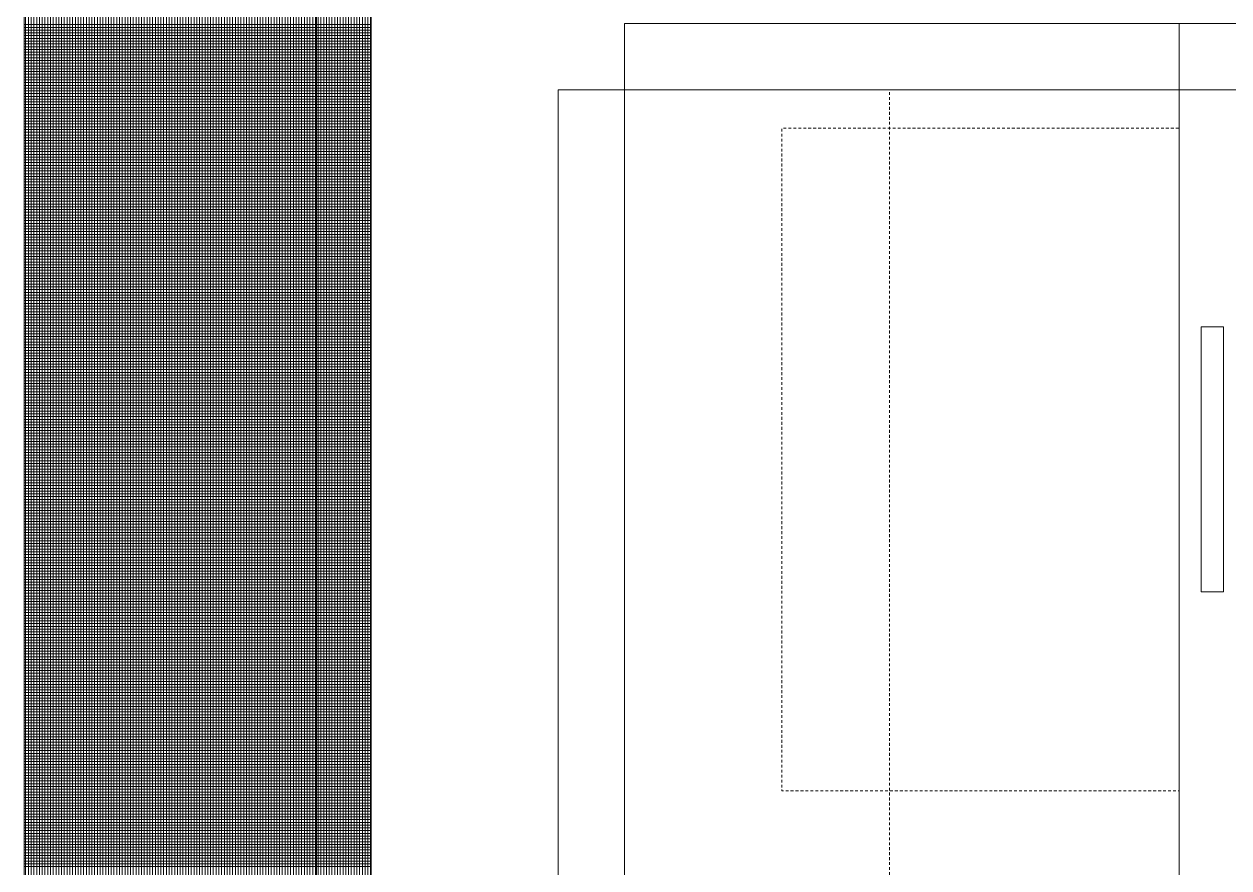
# Model space of a CAD drawing. Header units: inches. Extents: x -675 to 1187, y -924 to 1124.
# Drawn here: x 473 to 527.6, y 981.8 to 1020 of the extents above; entities that cross this region are included whole.
import ezdxf

# ---------------------------------------------------------------- set-up
doc = ezdxf.new("R2010")
doc.units = ezdxf.units.IN
doc.header["$MEASUREMENT"] = 0
doc.linetypes.add('IMPORT-HIDDEN2', pattern=[0.1875, 0.125, -0.0625])
for name, color, linetype, lineweight in [('A-Furn', 250, 'Continuous', 13), ('A-Furn-File', 250, 'Continuous', 13), ('A-Furn-Panel', 250, 'Continuous', 13), ('Base_dwg', 8, 'Continuous', 9), ('core and shell', 50, 'Continuous', 9)]:
    doc.layers.add(name, color=color, linetype=linetype, lineweight=lineweight)

# ---------------------------------------------------------------- blocks, each defined once
blk = doc.blocks.new('Base_dwg_ped file 30-728063-Level 1 Copy 1')
at = {"layer": 'A-Furn-File', "linetype": 'IMPORT-HIDDEN2', "flags": 128}
blk.add_lwpolyline([(-15, 0), (15, 0), (15, 18), (-15, 18)], close=True, dxfattribs=at)
at = {"layer": 'A-Furn-File', "flags": 128}
blk.add_lwpolyline([(-6, -2), (6, -2), (6, -1), (-6, -1)], close=True, dxfattribs=at)
blk = doc.blocks.new('Base_dwg-531197-Level 1 Copy 1')
at = {"layer": 'A-Furn', "linetype": 'IMPORT-HIDDEN2', "flags": 128}
blk.add_lwpolyline([(1513.02, 1869.001), (1513.02, 1941.001), (1501.02, 1941.001), (1501.02, 1869.001)], close=True, dxfattribs=at)
at = {"layer": 'A-Furn', "flags": 128}
blk.add_lwpolyline([(1501.02, 1869.001), (1501.02, 1941.001), (1526.145, 1941.001), (1526.145, 1917.001), (1526.145, 1893.001), (1597.02, 1893.001), (1597.02, 1869.001)], close=True, dxfattribs=at)
at = {"layer": 'A-Furn-Panel', "flags": 128}
for points in [[(1501.02, 1941.001), (1597.02, 1941.001), (1597.02, 1944.001), (1501.02, 1944.001), (1501.02, 1941.001), (1526.145, 1941.001), (1526.145, 1944.001), (1501.02, 1944.001)], [(1498.02, 1869.001), (1501.02, 1869.001), (1501.02, 1941.001), (1498.02, 1941.001)]]:
    blk.add_lwpolyline(points, close=True, dxfattribs=at)
at = {"layer": 'core and shell'}
for p, q in [((1487.02, 1870.282), (1487.02, 1991.498)), ((1487.145, 1870.28), (1487.145, 1991.496)), ((1487.27, 1870.28), (1487.27, 1991.496)), ((1487.395, 1870.28), (1487.395, 1991.496)), ((1487.52, 1870.28), (1487.52, 1991.496)), ((1487.645, 1870.28), (1487.645, 1991.496)), ((1487.77, 1870.28), (1487.77, 1991.496)), ((1487.895, 1870.28), (1487.895, 1991.496)), ((1488.02, 1870.28), (1488.02, 1991.496)), ((1488.145, 1870.28), (1488.145, 1991.496)), ((1488.27, 1870.28), (1488.27, 1991.496)), ((1488.395, 1870.28), (1488.395, 1991.496)), ((1488.52, 1870.28), (1488.52, 1991.496)), ((1488.645, 1870.28), (1488.645, 1991.496)), ((1488.77, 1870.28), (1488.77, 1991.496)), ((1488.895, 1870.28), (1488.895, 1991.496)), ((1489.02, 1870.28), (1489.02, 1991.496)), ((1489.145, 1870.28), (1489.145, 1991.496)), ((1489.27, 1870.28), (1489.27, 1991.496)), ((1489.395, 1870.28), (1489.395, 1991.496)), ((1489.52, 1870.28), (1489.52, 1991.496)), ((1487.074, 1943.956), (1473.824, 1943.956)), ((1489.541, 1943.956), (1487.041, 1943.956)), ((1487.074, 1943.831), (1473.824, 1943.831)), ((1487.074, 1943.706), (1473.824, 1943.706)), ((1487.074, 1943.581), (1473.824, 1943.581)), ((1487.074, 1943.456), (1473.824, 1943.456)), ((1487.074, 1943.331), (1473.824, 1943.331)), ((1489.541, 1943.831), (1487.041, 1943.831)), ((1489.541, 1943.706), (1487.041, 1943.706)), ((1489.541, 1943.581), (1487.041, 1943.581)), ((1489.541, 1943.456), (1487.041, 1943.456)), ((1489.541, 1943.331), (1487.041, 1943.331)), ((1487.074, 1943.206), (1473.824, 1943.206)), ((1487.074, 1943.081), (1473.824, 1943.081)), ((1487.074, 1942.956), (1473.824, 1942.956)), ((1487.074, 1942.831), (1473.824, 1942.831)), ((1489.541, 1943.206), (1487.041, 1943.206)), ((1489.541, 1943.081), (1487.041, 1943.081)), ((1489.541, 1942.956), (1487.041, 1942.956)), ((1489.541, 1942.831), (1487.041, 1942.831)), ((1487.074, 1942.706), (1473.824, 1942.706)), ((1487.074, 1942.581), (1473.824, 1942.581)), ((1487.074, 1942.456), (1473.824, 1942.456)), ((1487.074, 1942.331), (1473.824, 1942.331)), ((1487.074, 1942.206), (1473.824, 1942.206)), ((1489.541, 1942.706), (1487.041, 1942.706)), ((1489.541, 1942.581), (1487.041, 1942.581)), ((1489.541, 1942.456), (1487.041, 1942.456)), ((1489.541, 1942.331), (1487.041, 1942.331)), ((1489.541, 1942.206), (1487.041, 1942.206)), ((1487.074, 1942.081), (1473.824, 1942.081)), ((1487.074, 1941.956), (1473.824, 1941.956)), ((1487.074, 1941.831), (1473.824, 1941.831)), ((1487.074, 1941.706), (1473.824, 1941.706)), ((1489.541, 1942.081), (1487.041, 1942.081)), ((1489.541, 1941.956), (1487.041, 1941.956)), ((1489.541, 1941.831), (1487.041, 1941.831)), ((1489.541, 1941.706), (1487.041, 1941.706)), ((1487.074, 1941.581), (1473.824, 1941.581)), ((1487.074, 1941.456), (1473.824, 1941.456)), ((1487.074, 1941.331), (1473.824, 1941.331)), ((1487.074, 1941.206), (1473.824, 1941.206)), ((1489.541, 1941.581), (1487.041, 1941.581)), ((1489.541, 1941.456), (1487.041, 1941.456)), ((1489.541, 1941.331), (1487.041, 1941.331)), ((1489.541, 1941.206), (1487.041, 1941.206)), ((1487.074, 1941.081), (1473.824, 1941.081)), ((1487.074, 1940.956), (1473.824, 1940.956)), ((1487.074, 1940.831), (1473.824, 1940.831)), ((1487.074, 1940.706), (1473.824, 1940.706)), ((1487.074, 1940.581), (1473.824, 1940.581)), ((1489.541, 1941.081), (1487.041, 1941.081)), ((1489.541, 1940.956), (1487.041, 1940.956)), ((1489.541, 1940.831), (1487.041, 1940.831)), ((1489.541, 1940.706), (1487.041, 1940.706)), ((1489.541, 1940.581), (1487.041, 1940.581)), ((1487.074, 1940.456), (1473.824, 1940.456)), ((1487.074, 1940.331), (1473.824, 1940.331)), ((1487.074, 1940.206), (1473.824, 1940.206)), ((1487.074, 1940.081), (1473.824, 1940.081)), ((1489.541, 1940.456), (1487.041, 1940.456)), ((1489.541, 1940.331), (1487.041, 1940.331)), ((1489.541, 1940.206), (1487.041, 1940.206)), ((1489.541, 1940.081), (1487.041, 1940.081)), ((1487.074, 1939.956), (1473.824, 1939.956)), ((1487.074, 1939.831), (1473.824, 1939.831)), ((1487.074, 1939.706), (1473.824, 1939.706)), ((1487.074, 1939.581), (1473.824, 1939.581)), ((1489.541, 1939.956), (1487.041, 1939.956)), ((1489.541, 1939.831), (1487.041, 1939.831)), ((1489.541, 1939.706), (1487.041, 1939.706)), ((1489.541, 1939.581), (1487.041, 1939.581)), ((1487.074, 1939.456), (1473.824, 1939.456)), ((1487.074, 1939.331), (1473.824, 1939.331)), ((1487.074, 1939.206), (1473.824, 1939.206)), ((1487.074, 1939.081), (1473.824, 1939.081)), ((1487.074, 1938.956), (1473.824, 1938.956)), ((1489.541, 1939.456), (1487.041, 1939.456)), ((1489.541, 1939.331), (1487.041, 1939.331)), ((1489.541, 1939.206), (1487.041, 1939.206)), ((1489.541, 1939.081), (1487.041, 1939.081)), ((1489.541, 1938.956), (1487.041, 1938.956)), ((1487.074, 1938.831), (1473.824, 1938.831)), ((1487.074, 1938.706), (1473.824, 1938.706)), ((1487.074, 1938.581), (1473.824, 1938.581)), ((1487.074, 1938.456), (1473.824, 1938.456)), ((1489.541, 1938.831), (1487.041, 1938.831)), ((1489.541, 1938.706), (1487.041, 1938.706)), ((1489.541, 1938.581), (1487.041, 1938.581)), ((1489.541, 1938.456), (1487.041, 1938.456)), ((1487.074, 1938.331), (1473.824, 1938.331)), ((1487.074, 1938.206), (1473.824, 1938.206)), ((1487.074, 1938.081), (1473.824, 1938.081)), ((1487.074, 1937.956), (1473.824, 1937.956)), ((1489.541, 1938.331), (1487.041, 1938.331)), ((1489.541, 1938.206), (1487.041, 1938.206)), ((1489.541, 1938.081), (1487.041, 1938.081)), ((1489.541, 1937.956), (1487.041, 1937.956)), ((1487.074, 1937.831), (1473.824, 1937.831)), ((1487.074, 1937.706), (1473.824, 1937.706)), ((1487.074, 1937.581), (1473.824, 1937.581)), ((1487.074, 1937.456), (1473.824, 1937.456)), ((1487.074, 1937.331), (1473.824, 1937.331)), ((1489.541, 1937.831), (1487.041, 1937.831)), ((1489.541, 1937.706), (1487.041, 1937.706)), ((1489.541, 1937.581), (1487.041, 1937.581)), ((1489.541, 1937.456), (1487.041, 1937.456)), ((1489.541, 1937.331), (1487.041, 1937.331)), ((1487.074, 1937.206), (1473.824, 1937.206)), ((1487.074, 1937.081), (1473.824, 1937.081)), ((1487.074, 1936.956), (1473.824, 1936.956)), ((1487.074, 1936.831), (1473.824, 1936.831)), ((1489.541, 1937.206), (1487.041, 1937.206)), ((1489.541, 1937.081), (1487.041, 1937.081)), ((1489.541, 1936.956), (1487.041, 1936.956)), ((1489.541, 1936.831), (1487.041, 1936.831)), ((1487.074, 1936.706), (1473.824, 1936.706)), ((1487.074, 1936.581), (1473.824, 1936.581)), ((1487.074, 1936.456), (1473.824, 1936.456)), ((1487.074, 1936.331), (1473.824, 1936.331)), ((1487.074, 1936.206), (1473.824, 1936.206)), ((1489.541, 1936.706), (1487.041, 1936.706)), ((1489.541, 1936.581), (1487.041, 1936.581)), ((1489.541, 1936.456), (1487.041, 1936.456)), ((1489.541, 1936.331), (1487.041, 1936.331)), ((1489.541, 1936.206), (1487.041, 1936.206)), ((1487.074, 1936.081), (1473.824, 1936.081)), ((1487.074, 1935.956), (1473.824, 1935.956)), ((1487.074, 1935.831), (1473.824, 1935.831)), ((1487.074, 1935.706), (1473.824, 1935.706)), ((1489.541, 1936.081), (1487.041, 1936.081)), ((1489.541, 1935.956), (1487.041, 1935.956)), ((1489.541, 1935.831), (1487.041, 1935.831)), ((1489.541, 1935.706), (1487.041, 1935.706)), ((1487.074, 1935.581), (1473.824, 1935.581)), ((1487.074, 1935.456), (1473.824, 1935.456)), ((1487.074, 1935.331), (1473.824, 1935.331)), ((1487.074, 1935.206), (1473.824, 1935.206)), ((1489.541, 1935.581), (1487.041, 1935.581)), ((1489.541, 1935.456), (1487.041, 1935.456)), ((1489.541, 1935.331), (1487.041, 1935.331)), ((1489.541, 1935.206), (1487.041, 1935.206)), ((1487.074, 1935.081), (1473.824, 1935.081)), ((1487.074, 1934.956), (1473.824, 1934.956)), ((1487.074, 1934.831), (1473.824, 1934.831)), ((1487.074, 1934.706), (1473.824, 1934.706)), ((1487.074, 1934.581), (1473.824, 1934.581)), ((1489.541, 1935.081), (1487.041, 1935.081)), ((1489.541, 1934.956), (1487.041, 1934.956)), ((1489.541, 1934.831), (1487.041, 1934.831)), ((1489.541, 1934.706), (1487.041, 1934.706)), ((1489.541, 1934.581), (1487.041, 1934.581)), ((1487.074, 1934.456), (1473.824, 1934.456)), ((1487.074, 1934.331), (1473.824, 1934.331)), ((1487.074, 1934.206), (1473.824, 1934.206)), ((1487.074, 1934.081), (1473.824, 1934.081)), ((1489.541, 1934.456), (1487.041, 1934.456)), ((1489.541, 1934.331), (1487.041, 1934.331)), ((1489.541, 1934.206), (1487.041, 1934.206)), ((1489.541, 1934.081), (1487.041, 1934.081)), ((1487.074, 1933.956), (1473.824, 1933.956)), ((1487.074, 1933.831), (1473.824, 1933.831)), ((1487.074, 1933.706), (1473.824, 1933.706)), ((1487.074, 1933.581), (1473.824, 1933.581)), ((1489.541, 1933.956), (1487.041, 1933.956)), ((1489.541, 1933.831), (1487.041, 1933.831)), ((1489.541, 1933.706), (1487.041, 1933.706)), ((1489.541, 1933.581), (1487.041, 1933.581)), ((1487.074, 1933.456), (1473.824, 1933.456)), ((1487.074, 1933.331), (1473.824, 1933.331)), ((1487.074, 1933.206), (1473.824, 1933.206)), ((1487.074, 1933.081), (1473.824, 1933.081)), ((1487.074, 1932.956), (1473.824, 1932.956)), ((1489.541, 1933.456), (1487.041, 1933.456)), ((1489.541, 1933.331), (1487.041, 1933.331)), ((1489.541, 1933.206), (1487.041, 1933.206)), ((1489.541, 1933.081), (1487.041, 1933.081)), ((1489.541, 1932.956), (1487.041, 1932.956)), ((1487.074, 1932.831), (1473.824, 1932.831)), ((1487.074, 1932.706), (1473.824, 1932.706)), ((1487.074, 1932.581), (1473.824, 1932.581)), ((1487.074, 1932.456), (1473.824, 1932.456)), ((1489.541, 1932.831), (1487.041, 1932.831)), ((1489.541, 1932.706), (1487.041, 1932.706)), ((1489.541, 1932.581), (1487.041, 1932.581)), ((1489.541, 1932.456), (1487.041, 1932.456)), ((1487.074, 1932.331), (1473.824, 1932.331)), ((1487.074, 1932.206), (1473.824, 1932.206)), ((1487.074, 1932.081), (1473.824, 1932.081)), ((1487.074, 1931.956), (1473.824, 1931.956)), ((1487.074, 1931.831), (1473.824, 1931.831)), ((1489.541, 1932.331), (1487.041, 1932.331)), ((1489.541, 1932.206), (1487.041, 1932.206)), ((1489.541, 1932.081), (1487.041, 1932.081)), ((1489.541, 1931.956), (1487.041, 1931.956)), ((1489.541, 1931.831), (1487.041, 1931.831)), ((1487.074, 1931.706), (1473.824, 1931.706)), ((1487.074, 1931.581), (1473.824, 1931.581)), ((1487.074, 1931.456), (1473.824, 1931.456)), ((1487.074, 1931.331), (1473.824, 1931.331)), ((1489.541, 1931.706), (1487.041, 1931.706)), ((1489.541, 1931.581), (1487.041, 1931.581)), ((1489.541, 1931.456), (1487.041, 1931.456)), ((1489.541, 1931.331), (1487.041, 1931.331)), ((1487.074, 1931.206), (1473.824, 1931.206)), ((1487.074, 1931.081), (1473.824, 1931.081)), ((1487.074, 1930.956), (1473.824, 1930.956)), ((1487.074, 1930.831), (1473.824, 1930.831)), ((1489.541, 1931.206), (1487.041, 1931.206)), ((1489.541, 1931.081), (1487.041, 1931.081)), ((1489.541, 1930.956), (1487.041, 1930.956)), ((1489.541, 1930.831), (1487.041, 1930.831)), ((1487.074, 1930.706), (1473.824, 1930.706)), ((1487.074, 1930.581), (1473.824, 1930.581)), ((1487.074, 1930.456), (1473.824, 1930.456)), ((1487.074, 1930.331), (1473.824, 1930.331)), ((1487.074, 1930.206), (1473.824, 1930.206)), ((1489.541, 1930.706), (1487.041, 1930.706)), ((1489.541, 1930.581), (1487.041, 1930.581)), ((1489.541, 1930.456), (1487.041, 1930.456)), ((1489.541, 1930.331), (1487.041, 1930.331)), ((1489.541, 1930.206), (1487.041, 1930.206)), ((1487.074, 1930.081), (1473.824, 1930.081)), ((1487.074, 1929.956), (1473.824, 1929.956)), ((1487.074, 1929.831), (1473.824, 1929.831)), ((1487.074, 1929.706), (1473.824, 1929.706)), ((1489.541, 1930.081), (1487.041, 1930.081)), ((1489.541, 1929.956), (1487.041, 1929.956)), ((1489.541, 1929.831), (1487.041, 1929.831)), ((1489.541, 1929.706), (1487.041, 1929.706)), ((1487.074, 1929.581), (1473.824, 1929.581)), ((1487.074, 1929.456), (1473.824, 1929.456)), ((1487.074, 1929.331), (1473.824, 1929.331)), ((1487.074, 1929.206), (1473.824, 1929.206)), ((1489.541, 1929.581), (1487.041, 1929.581)), ((1489.541, 1929.456), (1487.041, 1929.456)), ((1489.541, 1929.331), (1487.041, 1929.331)), ((1489.541, 1929.206), (1487.041, 1929.206)), ((1487.074, 1929.081), (1473.824, 1929.081)), ((1487.074, 1928.956), (1473.824, 1928.956)), ((1487.074, 1928.831), (1473.824, 1928.831)), ((1487.074, 1928.706), (1473.824, 1928.706)), ((1487.074, 1928.581), (1473.824, 1928.581)), ((1489.541, 1929.081), (1487.041, 1929.081)), ((1489.541, 1928.956), (1487.041, 1928.956)), ((1489.541, 1928.831), (1487.041, 1928.831)), ((1489.541, 1928.706), (1487.041, 1928.706)), ((1489.541, 1928.581), (1487.041, 1928.581)), ((1487.074, 1928.456), (1473.824, 1928.456)), ((1487.074, 1928.331), (1473.824, 1928.331)), ((1487.074, 1928.206), (1473.824, 1928.206)), ((1487.074, 1928.081), (1473.824, 1928.081)), ((1489.541, 1928.456), (1487.041, 1928.456)), ((1489.541, 1928.331), (1487.041, 1928.331)), ((1489.541, 1928.206), (1487.041, 1928.206)), ((1489.541, 1928.081), (1487.041, 1928.081)), ((1487.074, 1927.956), (1473.824, 1927.956)), ((1487.074, 1927.831), (1473.824, 1927.831)), ((1487.074, 1927.706), (1473.824, 1927.706)), ((1487.074, 1927.581), (1473.824, 1927.581)), ((1489.541, 1927.956), (1487.041, 1927.956)), ((1489.541, 1927.831), (1487.041, 1927.831)), ((1489.541, 1927.706), (1487.041, 1927.706)), ((1489.541, 1927.581), (1487.041, 1927.581)), ((1487.074, 1927.456), (1473.824, 1927.456)), ((1487.074, 1927.331), (1473.824, 1927.331)), ((1487.074, 1927.206), (1473.824, 1927.206)), ((1487.074, 1927.081), (1473.824, 1927.081)), ((1487.074, 1926.956), (1473.824, 1926.956)), ((1489.541, 1927.456), (1487.041, 1927.456)), ((1489.541, 1927.331), (1487.041, 1927.331)), ((1489.541, 1927.206), (1487.041, 1927.206)), ((1489.541, 1927.081), (1487.041, 1927.081)), ((1489.541, 1926.956), (1487.041, 1926.956)), ((1487.074, 1926.831), (1473.824, 1926.831)), ((1487.074, 1926.706), (1473.824, 1926.706)), ((1487.074, 1926.581), (1473.824, 1926.581)), ((1487.074, 1926.456), (1473.824, 1926.456)), ((1489.541, 1926.831), (1487.041, 1926.831)), ((1489.541, 1926.706), (1487.041, 1926.706)), ((1489.541, 1926.581), (1487.041, 1926.581)), ((1489.541, 1926.456), (1487.041, 1926.456)), ((1487.074, 1926.331), (1473.824, 1926.331)), ((1487.074, 1926.206), (1473.824, 1926.206)), ((1487.074, 1926.081), (1473.824, 1926.081)), ((1487.074, 1925.956), (1473.824, 1925.956)), ((1487.074, 1925.831), (1473.824, 1925.831)), ((1489.541, 1926.331), (1487.041, 1926.331)), ((1489.541, 1926.206), (1487.041, 1926.206)), ((1489.541, 1926.081), (1487.041, 1926.081)), ((1489.541, 1925.956), (1487.041, 1925.956)), ((1489.541, 1925.831), (1487.041, 1925.831)), ((1487.074, 1925.706), (1473.824, 1925.706)), ((1487.074, 1925.581), (1473.824, 1925.581)), ((1487.074, 1925.456), (1473.824, 1925.456)), ((1487.074, 1925.331), (1473.824, 1925.331)), ((1489.541, 1925.706), (1487.041, 1925.706)), ((1489.541, 1925.581), (1487.041, 1925.581)), ((1489.541, 1925.456), (1487.041, 1925.456)), ((1489.541, 1925.331), (1487.041, 1925.331)), ((1487.074, 1925.206), (1473.824, 1925.206)), ((1487.074, 1925.081), (1473.824, 1925.081)), ((1487.074, 1924.956), (1473.824, 1924.956)), ((1487.074, 1924.831), (1473.824, 1924.831)), ((1489.541, 1925.206), (1487.041, 1925.206)), ((1489.541, 1925.081), (1487.041, 1925.081)), ((1489.541, 1924.956), (1487.041, 1924.956)), ((1489.541, 1924.831), (1487.041, 1924.831)), ((1487.074, 1924.706), (1473.824, 1924.706)), ((1487.074, 1924.581), (1473.824, 1924.581)), ((1487.074, 1924.456), (1473.824, 1924.456)), ((1487.074, 1924.331), (1473.824, 1924.331)), ((1487.074, 1924.206), (1473.824, 1924.206)), ((1489.541, 1924.706), (1487.041, 1924.706)), ((1489.541, 1924.581), (1487.041, 1924.581)), ((1489.541, 1924.456), (1487.041, 1924.456)), ((1489.541, 1924.331), (1487.041, 1924.331)), ((1489.541, 1924.206), (1487.041, 1924.206)), ((1487.074, 1924.081), (1473.824, 1924.081)), ((1487.074, 1923.956), (1473.824, 1923.956)), ((1487.074, 1923.831), (1473.824, 1923.831)), ((1487.074, 1923.706), (1473.824, 1923.706)), ((1489.541, 1924.081), (1487.041, 1924.081)), ((1489.541, 1923.956), (1487.041, 1923.956)), ((1489.541, 1923.831), (1487.041, 1923.831)), ((1489.541, 1923.706), (1487.041, 1923.706)), ((1487.074, 1923.581), (1473.824, 1923.581)), ((1487.074, 1923.456), (1473.824, 1923.456)), ((1487.074, 1923.331), (1473.824, 1923.331)), ((1487.074, 1923.206), (1473.824, 1923.206)), ((1489.541, 1923.581), (1487.041, 1923.581)), ((1489.541, 1923.456), (1487.041, 1923.456)), ((1489.541, 1923.331), (1487.041, 1923.331)), ((1489.541, 1923.206), (1487.041, 1923.206)), ((1487.074, 1923.081), (1473.824, 1923.081)), ((1487.074, 1922.956), (1473.824, 1922.956)), ((1487.074, 1922.831), (1473.824, 1922.831)), ((1487.074, 1922.706), (1473.824, 1922.706)), ((1487.074, 1922.581), (1473.824, 1922.581)), ((1489.541, 1923.081), (1487.041, 1923.081)), ((1489.541, 1922.956), (1487.041, 1922.956)), ((1489.541, 1922.831), (1487.041, 1922.831)), ((1489.541, 1922.706), (1487.041, 1922.706)), ((1489.541, 1922.581), (1487.041, 1922.581)), ((1487.074, 1922.456), (1473.824, 1922.456)), ((1487.074, 1922.331), (1473.824, 1922.331)), ((1487.074, 1922.206), (1473.824, 1922.206)), ((1487.074, 1922.081), (1473.824, 1922.081)), ((1489.541, 1922.456), (1487.041, 1922.456)), ((1489.541, 1922.331), (1487.041, 1922.331)), ((1489.541, 1922.206), (1487.041, 1922.206)), ((1489.541, 1922.081), (1487.041, 1922.081)), ((1487.074, 1921.956), (1473.824, 1921.956)), ((1487.074, 1921.831), (1473.824, 1921.831)), ((1487.074, 1921.706), (1473.824, 1921.706)), ((1487.074, 1921.581), (1473.824, 1921.581)), ((1489.541, 1921.956), (1487.041, 1921.956)), ((1489.541, 1921.831), (1487.041, 1921.831)), ((1489.541, 1921.706), (1487.041, 1921.706)), ((1489.541, 1921.581), (1487.041, 1921.581)), ((1487.074, 1921.456), (1473.824, 1921.456)), ((1487.074, 1921.331), (1473.824, 1921.331)), ((1487.074, 1921.206), (1473.824, 1921.206)), ((1487.074, 1921.081), (1473.824, 1921.081)), ((1487.074, 1920.956), (1473.824, 1920.956)), ((1489.541, 1921.456), (1487.041, 1921.456)), ((1489.541, 1921.331), (1487.041, 1921.331)), ((1489.541, 1921.206), (1487.041, 1921.206)), ((1489.541, 1921.081), (1487.041, 1921.081)), ((1489.541, 1920.956), (1487.041, 1920.956)), ((1487.074, 1920.831), (1473.824, 1920.831)), ((1487.074, 1920.706), (1473.824, 1920.706)), ((1487.074, 1920.581), (1473.824, 1920.581)), ((1487.074, 1920.456), (1473.824, 1920.456)), ((1489.541, 1920.831), (1487.041, 1920.831)), ((1489.541, 1920.706), (1487.041, 1920.706)), ((1489.541, 1920.581), (1487.041, 1920.581)), ((1489.541, 1920.456), (1487.041, 1920.456)), ((1487.074, 1920.331), (1473.824, 1920.331)), ((1487.074, 1920.206), (1473.824, 1920.206)), ((1487.074, 1920.081), (1473.824, 1920.081)), ((1487.074, 1919.956), (1473.824, 1919.956)), ((1487.074, 1919.831), (1473.824, 1919.831)), ((1489.541, 1920.331), (1487.041, 1920.331)), ((1489.541, 1920.206), (1487.041, 1920.206)), ((1489.541, 1920.081), (1487.041, 1920.081)), ((1489.541, 1919.956), (1487.041, 1919.956)), ((1489.541, 1919.831), (1487.041, 1919.831)), ((1487.074, 1919.706), (1473.824, 1919.706)), ((1487.074, 1919.581), (1473.824, 1919.581)), ((1487.074, 1919.456), (1473.824, 1919.456)), ((1487.074, 1919.331), (1473.824, 1919.331)), ((1489.541, 1919.706), (1487.041, 1919.706)), ((1489.541, 1919.581), (1487.041, 1919.581)), ((1489.541, 1919.456), (1487.041, 1919.456)), ((1489.541, 1919.331), (1487.041, 1919.331)), ((1487.074, 1919.206), (1473.824, 1919.206)), ((1487.074, 1919.081), (1473.824, 1919.081)), ((1487.074, 1918.956), (1473.824, 1918.956)), ((1487.074, 1918.831), (1473.824, 1918.831)), ((1489.541, 1919.206), (1487.041, 1919.206)), ((1489.541, 1919.081), (1487.041, 1919.081)), ((1489.541, 1918.956), (1487.041, 1918.956)), ((1489.541, 1918.831), (1487.041, 1918.831)), ((1487.074, 1918.706), (1473.824, 1918.706)), ((1487.074, 1918.581), (1473.824, 1918.581)), ((1487.074, 1918.456), (1473.824, 1918.456)), ((1487.074, 1918.331), (1473.824, 1918.331)), ((1487.074, 1918.206), (1473.824, 1918.206)), ((1489.541, 1918.706), (1487.041, 1918.706)), ((1489.541, 1918.581), (1487.041, 1918.581)), ((1489.541, 1918.456), (1487.041, 1918.456)), ((1489.541, 1918.331), (1487.041, 1918.331)), ((1489.541, 1918.206), (1487.041, 1918.206)), ((1487.074, 1918.081), (1473.824, 1918.081)), ((1487.074, 1917.956), (1473.824, 1917.956)), ((1487.074, 1917.831), (1473.824, 1917.831)), ((1487.074, 1917.706), (1473.824, 1917.706)), ((1489.541, 1918.081), (1487.041, 1918.081)), ((1489.541, 1917.956), (1487.041, 1917.956)), ((1489.541, 1917.831), (1487.041, 1917.831)), ((1489.541, 1917.706), (1487.041, 1917.706)), ((1487.074, 1917.581), (1473.824, 1917.581)), ((1487.074, 1917.456), (1473.824, 1917.456)), ((1487.074, 1917.331), (1473.824, 1917.331)), ((1487.074, 1917.206), (1473.824, 1917.206)), ((1489.541, 1917.581), (1487.041, 1917.581)), ((1489.541, 1917.456), (1487.041, 1917.456)), ((1489.541, 1917.331), (1487.041, 1917.331)), ((1489.541, 1917.206), (1487.041, 1917.206)), ((1487.074, 1917.081), (1473.824, 1917.081)), ((1487.074, 1916.956), (1473.824, 1916.956)), ((1487.074, 1916.831), (1473.824, 1916.831)), ((1487.074, 1916.706), (1473.824, 1916.706)), ((1487.074, 1916.581), (1473.824, 1916.581)), ((1489.541, 1917.081), (1487.041, 1917.081)), ((1489.541, 1916.956), (1487.041, 1916.956)), ((1489.541, 1916.831), (1487.041, 1916.831)), ((1489.541, 1916.706), (1487.041, 1916.706)), ((1489.541, 1916.581), (1487.041, 1916.581)), ((1487.074, 1916.456), (1473.824, 1916.456)), ((1487.074, 1916.331), (1473.824, 1916.331)), ((1487.074, 1916.206), (1473.824, 1916.206)), ((1487.074, 1916.081), (1473.824, 1916.081)), ((1489.541, 1916.456), (1487.041, 1916.456)), ((1489.541, 1916.331), (1487.041, 1916.331)), ((1489.541, 1916.206), (1487.041, 1916.206)), ((1489.541, 1916.081), (1487.041, 1916.081)), ((1487.074, 1915.956), (1473.824, 1915.956)), ((1487.074, 1915.831), (1473.824, 1915.831)), ((1487.074, 1915.706), (1473.824, 1915.706)), ((1487.074, 1915.581), (1473.824, 1915.581)), ((1489.541, 1915.956), (1487.041, 1915.956)), ((1489.541, 1915.831), (1487.041, 1915.831)), ((1489.541, 1915.706), (1487.041, 1915.706)), ((1489.541, 1915.581), (1487.041, 1915.581)), ((1487.074, 1915.456), (1473.824, 1915.456)), ((1487.074, 1915.331), (1473.824, 1915.331)), ((1487.074, 1915.206), (1473.824, 1915.206)), ((1487.074, 1915.081), (1473.824, 1915.081)), ((1487.074, 1914.956), (1473.824, 1914.956)), ((1489.541, 1915.456), (1487.041, 1915.456)), ((1489.541, 1915.331), (1487.041, 1915.331)), ((1489.541, 1915.206), (1487.041, 1915.206)), ((1489.541, 1915.081), (1487.041, 1915.081)), ((1489.541, 1914.956), (1487.041, 1914.956)), ((1487.074, 1914.831), (1473.824, 1914.831)), ((1487.074, 1914.706), (1473.824, 1914.706)), ((1487.074, 1914.581), (1473.824, 1914.581)), ((1487.074, 1914.456), (1473.824, 1914.456)), ((1489.541, 1914.831), (1487.041, 1914.831)), ((1489.541, 1914.706), (1487.041, 1914.706)), ((1489.541, 1914.581), (1487.041, 1914.581)), ((1489.541, 1914.456), (1487.041, 1914.456)), ((1487.074, 1914.331), (1473.824, 1914.331)), ((1487.074, 1914.206), (1473.824, 1914.206)), ((1487.074, 1914.081), (1473.824, 1914.081)), ((1487.074, 1913.956), (1473.824, 1913.956)), ((1487.074, 1913.831), (1473.824, 1913.831)), ((1489.541, 1914.331), (1487.041, 1914.331)), ((1489.541, 1914.206), (1487.041, 1914.206)), ((1489.541, 1914.081), (1487.041, 1914.081)), ((1489.541, 1913.956), (1487.041, 1913.956)), ((1489.541, 1913.831), (1487.041, 1913.831)), ((1487.074, 1913.706), (1473.824, 1913.706)), ((1487.074, 1913.581), (1473.824, 1913.581)), ((1487.074, 1913.456), (1473.824, 1913.456)), ((1487.074, 1913.331), (1473.824, 1913.331)), ((1489.541, 1913.706), (1487.041, 1913.706)), ((1489.541, 1913.581), (1487.041, 1913.581)), ((1489.541, 1913.456), (1487.041, 1913.456)), ((1489.541, 1913.331), (1487.041, 1913.331)), ((1487.074, 1913.206), (1473.824, 1913.206)), ((1487.074, 1913.081), (1473.824, 1913.081)), ((1487.074, 1912.956), (1473.824, 1912.956)), ((1487.074, 1912.831), (1473.824, 1912.831)), ((1489.541, 1913.206), (1487.041, 1913.206)), ((1489.541, 1913.081), (1487.041, 1913.081)), ((1489.541, 1912.956), (1487.041, 1912.956)), ((1489.541, 1912.831), (1487.041, 1912.831)), ((1487.074, 1912.706), (1473.824, 1912.706)), ((1487.074, 1912.581), (1473.824, 1912.581)), ((1487.074, 1912.456), (1473.824, 1912.456)), ((1487.074, 1912.331), (1473.824, 1912.331)), ((1487.074, 1912.206), (1473.824, 1912.206)), ((1489.541, 1912.706), (1487.041, 1912.706)), ((1489.541, 1912.581), (1487.041, 1912.581)), ((1489.541, 1912.456), (1487.041, 1912.456)), ((1489.541, 1912.331), (1487.041, 1912.331)), ((1489.541, 1912.206), (1487.041, 1912.206)), ((1487.074, 1912.081), (1473.824, 1912.081)), ((1487.074, 1911.956), (1473.824, 1911.956)), ((1487.074, 1911.831), (1473.824, 1911.831)), ((1487.074, 1911.706), (1473.824, 1911.706)), ((1489.541, 1912.081), (1487.041, 1912.081)), ((1489.541, 1911.956), (1487.041, 1911.956)), ((1489.541, 1911.831), (1487.041, 1911.831)), ((1489.541, 1911.706), (1487.041, 1911.706)), ((1487.074, 1911.581), (1473.824, 1911.581)), ((1487.074, 1911.456), (1473.824, 1911.456)), ((1487.074, 1911.331), (1473.824, 1911.331)), ((1487.074, 1911.206), (1473.824, 1911.206)), ((1489.541, 1911.581), (1487.041, 1911.581)), ((1489.541, 1911.456), (1487.041, 1911.456)), ((1489.541, 1911.331), (1487.041, 1911.331)), ((1489.541, 1911.206), (1487.041, 1911.206)), ((1487.074, 1911.081), (1473.824, 1911.081)), ((1487.074, 1910.956), (1473.824, 1910.956)), ((1487.074, 1910.831), (1473.824, 1910.831)), ((1487.074, 1910.706), (1473.824, 1910.706)), ((1487.074, 1910.581), (1473.824, 1910.581)), ((1489.541, 1911.081), (1487.041, 1911.081)), ((1489.541, 1910.956), (1487.041, 1910.956)), ((1489.541, 1910.831), (1487.041, 1910.831)), ((1489.541, 1910.706), (1487.041, 1910.706)), ((1489.541, 1910.581), (1487.041, 1910.581)), ((1487.074, 1910.456), (1473.824, 1910.456)), ((1487.074, 1910.331), (1473.824, 1910.331)), ((1487.074, 1910.206), (1473.824, 1910.206)), ((1487.074, 1910.081), (1473.824, 1910.081)), ((1489.541, 1910.456), (1487.041, 1910.456)), ((1489.541, 1910.331), (1487.041, 1910.331)), ((1489.541, 1910.206), (1487.041, 1910.206)), ((1489.541, 1910.081), (1487.041, 1910.081)), ((1487.074, 1909.956), (1473.824, 1909.956)), ((1487.074, 1909.831), (1473.824, 1909.831)), ((1487.074, 1909.706), (1473.824, 1909.706)), ((1487.074, 1909.581), (1473.824, 1909.581)), ((1489.541, 1909.956), (1487.041, 1909.956)), ((1489.541, 1909.831), (1487.041, 1909.831)), ((1489.541, 1909.706), (1487.041, 1909.706)), ((1489.541, 1909.581), (1487.041, 1909.581)), ((1487.074, 1909.456), (1473.824, 1909.456)), ((1487.074, 1909.331), (1473.824, 1909.331)), ((1487.074, 1909.206), (1473.824, 1909.206)), ((1487.074, 1909.081), (1473.824, 1909.081)), ((1487.074, 1908.956), (1473.824, 1908.956)), ((1489.541, 1909.456), (1487.041, 1909.456)), ((1489.541, 1909.331), (1487.041, 1909.331)), ((1489.541, 1909.206), (1487.041, 1909.206)), ((1489.541, 1909.081), (1487.041, 1909.081)), ((1489.541, 1908.956), (1487.041, 1908.956)), ((1487.074, 1908.831), (1473.824, 1908.831)), ((1487.074, 1908.706), (1473.824, 1908.706)), ((1487.074, 1908.581), (1473.824, 1908.581)), ((1487.074, 1908.456), (1473.824, 1908.456)), ((1489.541, 1908.831), (1487.041, 1908.831)), ((1489.541, 1908.706), (1487.041, 1908.706)), ((1489.541, 1908.581), (1487.041, 1908.581)), ((1489.541, 1908.456), (1487.041, 1908.456)), ((1487.074, 1908.331), (1473.824, 1908.331)), ((1487.074, 1908.206), (1473.824, 1908.206)), ((1487.074, 1908.081), (1473.824, 1908.081)), ((1487.074, 1907.956), (1473.824, 1907.956)), ((1487.074, 1907.831), (1473.824, 1907.831)), ((1489.541, 1908.331), (1487.041, 1908.331)), ((1489.541, 1908.206), (1487.041, 1908.206)), ((1489.541, 1908.081), (1487.041, 1908.081)), ((1489.541, 1907.956), (1487.041, 1907.956)), ((1489.541, 1907.831), (1487.041, 1907.831)), ((1487.074, 1907.706), (1473.824, 1907.706)), ((1487.074, 1907.581), (1473.824, 1907.581)), ((1487.074, 1907.456), (1473.824, 1907.456)), ((1487.074, 1907.331), (1473.824, 1907.331)), ((1489.541, 1907.706), (1487.041, 1907.706)), ((1489.541, 1907.581), (1487.041, 1907.581)), ((1489.541, 1907.456), (1487.041, 1907.456)), ((1489.541, 1907.331), (1487.041, 1907.331)), ((1487.074, 1907.206), (1473.824, 1907.206)), ((1487.074, 1907.081), (1473.824, 1907.081)), ((1487.074, 1906.956), (1473.824, 1906.956)), ((1487.074, 1906.831), (1473.824, 1906.831)), ((1489.541, 1907.206), (1487.041, 1907.206)), ((1489.541, 1907.081), (1487.041, 1907.081)), ((1489.541, 1906.956), (1487.041, 1906.956)), ((1489.541, 1906.831), (1487.041, 1906.831)), ((1487.074, 1906.706), (1473.824, 1906.706)), ((1487.074, 1906.581), (1473.824, 1906.581)), ((1487.074, 1906.456), (1473.824, 1906.456)), ((1487.074, 1906.331), (1473.824, 1906.331)), ((1487.074, 1906.206), (1473.824, 1906.206)), ((1489.541, 1906.706), (1487.041, 1906.706)), ((1489.541, 1906.581), (1487.041, 1906.581)), ((1489.541, 1906.456), (1487.041, 1906.456)), ((1489.541, 1906.331), (1487.041, 1906.331)), ((1489.541, 1906.206), (1487.041, 1906.206)), ((1487.074, 1906.081), (1473.824, 1906.081)), ((1487.074, 1905.956), (1473.824, 1905.956)), ((1487.074, 1905.831), (1473.824, 1905.831)), ((1489.541, 1906.081), (1487.041, 1906.081)), ((1489.541, 1905.956), (1487.041, 1905.956)), ((1489.541, 1905.831), (1487.041, 1905.831))]:
    blk.add_line(p, q, dxfattribs=at)
at = {"layer": 'core and shell', "flags": 128}
for points in [[(1481.27, 1870.282), (1481.27, 1991.498), (1481.27, 2016.581), (1497.145, 2016.581), (1497.145, 2035.14)], [(1486.645, 1870.282), (1486.645, 1991.498), (1486.645, 2024.67)], [(1486.77, 1870.282), (1486.77, 1991.498), (1486.77, 2024.828), (1505.474, 2024.828), (1509.761, 2024.828)], [(1486.895, 1870.282), (1486.895, 1991.498), (1486.895, 2024.986)], [(1486.27, 1870.282), (1486.27, 1991.498), (1486.27, 2024.188)], [(1486.395, 1870.282), (1486.395, 1991.498), (1486.395, 2024.349)], [(1486.52, 1870.282), (1486.52, 1991.498), (1486.52, 2024.51)], [(1485.77, 1870.282), (1485.77, 1991.498), (1485.77, 2023.529)], [(1485.895, 1870.282), (1485.895, 1991.498), (1485.895, 2023.695)], [(1486.02, 1870.282), (1486.02, 1991.498), (1486.02, 2023.86)], [(1486.145, 1870.282), (1486.145, 1991.498), (1486.145, 2024.025)], [(1485.395, 1870.282), (1485.395, 1991.498), (1485.395, 2023.022)], [(1485.52, 1870.282), (1485.52, 1991.498), (1485.52, 2023.192)], [(1485.645, 1870.282), (1485.645, 1991.498), (1485.645, 2023.361)], [(1485.02, 1870.282), (1485.02, 1991.498), (1485.02, 2022.505)], [(1485.145, 1870.282), (1485.145, 1991.498), (1485.145, 2022.678)], [(1485.27, 1870.282), (1485.27, 1991.498), (1485.27, 2022.851)], [(1484.645, 1870.282), (1484.645, 1991.498), (1484.645, 2021.976)], [(1484.77, 1870.282), (1484.77, 1991.498), (1484.77, 2022.153)], [(1484.895, 1870.282), (1484.895, 1991.498), (1484.895, 2022.33), (1502.498, 2022.33), (1506.339, 2022.33)], [(1484.27, 1870.282), (1484.27, 1991.498), (1484.27, 2021.434)], [(1484.395, 1870.282), (1484.395, 1991.498), (1484.395, 2021.616)], [(1484.52, 1870.282), (1484.52, 1991.498), (1484.52, 2021.796)], [(1483.895, 1870.282), (1483.895, 1991.498), (1483.895, 2020.88)], [(1484.02, 1870.282), (1484.02, 1991.498), (1484.02, 2021.066)], [(1484.145, 1870.282), (1484.145, 1991.498), (1484.145, 2021.251)], [(1483.52, 1870.282), (1483.52, 1991.498), (1483.52, 2020.313)], [(1483.645, 1870.282), (1483.645, 1991.498), (1483.645, 2020.504)], [(1483.77, 1870.282), (1483.77, 1991.498), (1483.77, 2020.693)], [(1483.145, 1870.282), (1483.145, 1991.498), (1483.145, 2019.732)], [(1483.27, 1870.282), (1483.27, 1991.498), (1483.27, 2019.927)], [(1483.395, 1870.282), (1483.395, 1991.498), (1483.395, 2020.121)], [(1482.895, 1870.282), (1482.895, 1991.498), (1482.895, 2019.336), (1499.485, 2019.336), (1502.965, 2019.336)], [(1483.02, 1870.282), (1483.02, 1991.498), (1483.02, 2019.535)], [(1482.52, 1870.282), (1482.52, 1991.498), (1482.52, 2018.73)], [(1482.645, 1870.282), (1482.645, 1991.498), (1482.645, 2018.934)], [(1482.77, 1870.282), (1482.77, 1991.498), (1482.77, 2019.136)], [(1482.145, 1870.282), (1482.145, 1991.498), (1482.145, 2018.107)], [(1482.27, 1870.282), (1482.27, 1991.498), (1482.27, 2018.317)], [(1482.395, 1870.282), (1482.395, 1991.498), (1482.395, 2018.524)], [(1481.895, 1870.282), (1481.895, 1991.498), (1481.895, 2017.683)], [(1482.02, 1870.282), (1482.02, 1991.498), (1482.02, 2017.896)], [(1481.52, 1870.282), (1481.52, 1991.498), (1481.52, 2017.031)], [(1481.645, 1870.282), (1481.645, 1991.498), (1481.645, 2017.25)], [(1481.77, 1870.282), (1481.77, 1991.498), (1481.77, 2017.468)], [(1481.395, 1870.282), (1481.395, 1991.498), (1481.395, 2016.81)], [(1480.895, 1870.282), (1480.895, 1991.498), (1480.895, 2015.902)], [(1481.02, 1870.282), (1481.02, 1991.498), (1481.02, 2016.132)], [(1481.145, 1870.282), (1481.145, 1991.498), (1481.145, 2016.36)], [(1480.645, 1870.282), (1480.645, 1991.498), (1480.645, 2015.434)], [(1480.77, 1870.282), (1480.77, 1991.498), (1480.77, 2015.669)], [(1480.395, 1870.282), (1480.395, 1991.498), (1480.395, 2014.956), (1495.913, 2014.956)], [(1480.52, 1870.282), (1480.52, 1991.498), (1480.52, 2015.196)], [(1480.145, 1870.282), (1480.145, 1991.498), (1480.145, 2014.468)], [(1480.27, 1870.282), (1480.27, 1991.498), (1480.27, 2014.713)], [(1479.77, 1870.282), (1479.77, 1991.498), (1479.77, 2013.714)], [(1479.895, 1870.282), (1479.895, 1991.498), (1479.895, 2013.968)], [(1480.02, 1870.282), (1480.02, 1991.498), (1480.02, 2014.219)], [(1479.52, 1870.282), (1479.52, 1991.498), (1479.52, 2013.197)], [(1479.645, 1870.282), (1479.645, 1991.498), (1479.645, 2013.457), (1494.87, 2013.457)], [(1479.27, 1870.282), (1479.27, 1991.498), (1479.27, 2012.667)], [(1479.395, 1870.282), (1479.395, 1991.498), (1479.395, 2012.934)], [(1479.02, 1870.282), (1479.02, 1991.498), (1479.02, 2012.124)], [(1479.145, 1870.282), (1479.145, 1991.498), (1479.145, 2012.397)], [(1478.77, 1870.282), (1478.77, 1991.498), (1478.77, 2011.566)], [(1478.895, 1870.282), (1478.895, 1991.498), (1478.895, 2011.847)], [(1478.52, 1870.282), (1478.52, 1991.498), (1478.52, 2010.993)], [(1478.645, 1870.282), (1478.645, 1991.498), (1478.645, 2011.281)], [(1478.395, 1870.282), (1478.395, 1991.498), (1478.395, 2010.7), (1493.167, 2010.7)], [(1478.145, 1870.282), (1478.145, 1991.498), (1478.145, 2010.102)], [(1478.27, 1870.282), (1478.27, 1991.498), (1478.27, 2010.403)], [(1477.895, 1870.282), (1477.895, 1991.498), (1477.895, 2009.485)], [(1478.02, 1870.282), (1478.02, 1991.498), (1478.02, 2009.796)], [(1477.645, 1870.282), (1477.645, 1991.498), (1477.645, 2008.848)], [(1477.77, 1870.282), (1477.77, 1991.498), (1477.77, 2009.169)], [(1477.52, 1870.282), (1477.52, 1991.498), (1477.52, 2008.522)], [(1477.27, 1870.282), (1477.27, 1991.498), (1477.27, 2007.851)], [(1477.395, 1870.282), (1477.395, 1991.498), (1477.395, 2008.189)], [(1477.02, 1870.282), (1477.02, 1991.498), (1477.02, 2007.156)], [(1477.145, 1870.282), (1477.145, 1991.498), (1477.145, 2007.507)], [(1476.895, 1870.282), (1476.895, 1991.498), (1476.895, 2006.798)], [(1476.645, 1870.282), (1476.645, 1991.498), (1476.645, 2006.06)], [(1476.77, 1870.282), (1476.77, 1991.498), (1476.77, 2006.433)], [(1476.52, 1870.282), (1476.52, 1991.498), (1476.52, 2005.679)], [(1476.395, 1870.282), (1476.395, 1991.498), (1476.395, 2005.29)], [(1476.145, 1870.282), (1476.145, 1991.498), (1476.145, 2004.482)], [(1476.27, 1870.282), (1476.27, 1991.498), (1476.27, 2004.891)], [(1476.02, 1870.282), (1476.02, 1991.498), (1476.02, 2004.063)], [(1475.895, 1870.282), (1475.895, 1991.498), (1475.895, 2003.632)], [(1475.77, 1870.282), (1475.77, 1991.498), (1475.77, 2003.19)], [(1475.52, 1870.282), (1475.52, 1991.498), (1475.52, 2002.264)], [(1475.645, 1870.282), (1475.645, 1991.498), (1475.645, 2002.734)], [(1475.395, 1870.282), (1475.395, 1991.498), (1475.395, 2001.778)], [(1475.27, 1870.282), (1475.27, 1991.498), (1475.27, 2001.274)], [(1475.145, 1870.282), (1475.145, 1991.498), (1475.145, 2000.752)], [(1475.02, 1870.282), (1475.02, 1991.498), (1475.02, 2000.208), (1488.697, 2000.208)], [(1474.895, 1870.282), (1474.895, 1991.498), (1474.895, 1999.64)], [(1474.77, 1870.282), (1474.77, 1991.498), (1474.77, 1999.045)], [(1474.645, 1870.282), (1474.645, 1991.498), (1474.645, 1998.418)], [(1474.52, 1870.282), (1474.52, 1991.498), (1474.52, 1997.754)], [(1474.395, 1870.282), (1474.395, 1991.498), (1474.395, 1997.047)], [(1474.27, 1870.282), (1474.27, 1991.498), (1474.27, 1996.285)], [(1474.145, 1870.282), (1474.145, 1991.498), (1474.145, 1995.455), (1487.57, 1995.455)], [(1474.02, 1870.282), (1474.02, 1991.498), (1474.02, 1994.536)], [(1473.895, 1870.282), (1473.895, 1991.498), (1473.895, 1993.491)]]:
    blk.add_lwpolyline(points, dxfattribs=at)
for points in [[(1487.074, 1991.498), (1473.824, 1991.498), (1473.824, 1870.282), (1487.074, 1870.282)], [(1487.041, 1870.28), (1489.541, 1870.28), (1489.541, 1991.496), (1487.041, 1991.496)]]:
    blk.add_lwpolyline(points, close=True, dxfattribs=at)
at = {"extrusion": (0, 0, -1), "zscale": -1, "rotation": 270}
blk.add_blockref('Base_dwg_ped file 30-728063-Level 1 Copy 1', (-1526.145, 1924.263), dxfattribs=at)

msp = doc.modelspace()

# ---------------------------------------------------------------- block references
at = {"layer": 'Base_dwg', "color": 7, "lineweight": 20}
msp.add_blockref('Base_dwg-531197-Level 1 Copy 1', (-1000.794, -923.952), dxfattribs=at)

doc.saveas('drawing.dxf')
